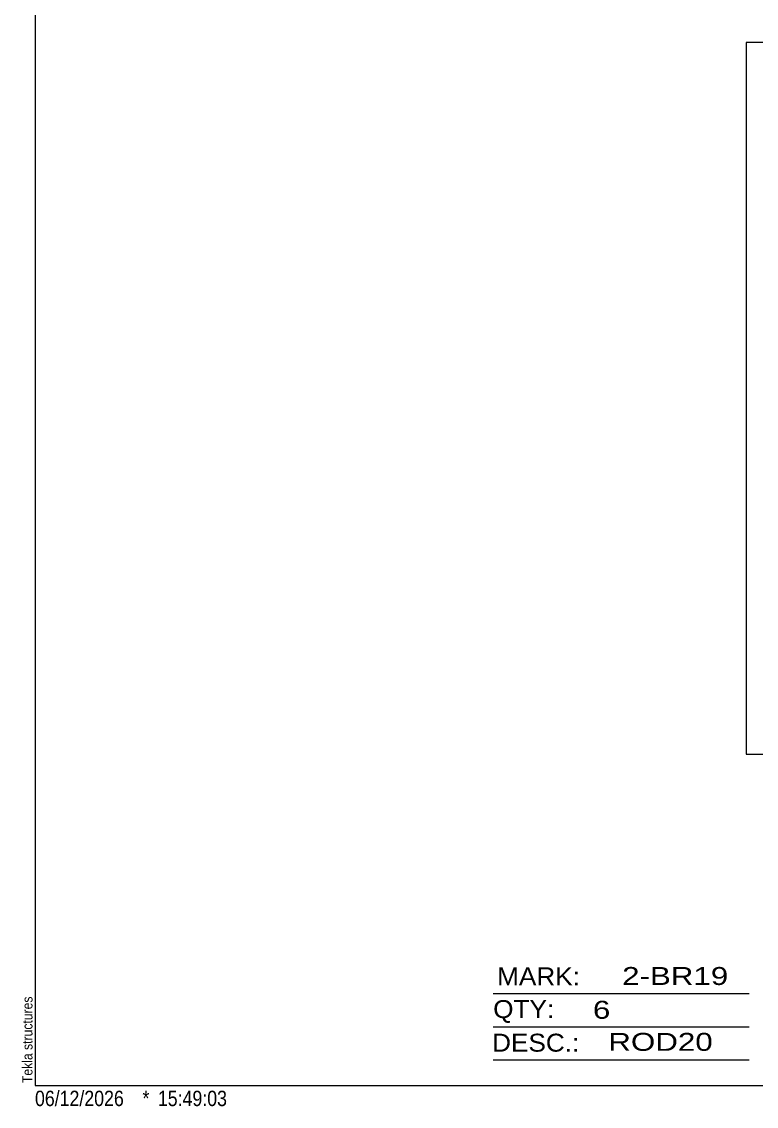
# Model space of a CAD drawing. Header units: millimetres. Extents: x 2 to 579, y 1 to 405.
# Drawn here: x 2.4 to 145.9, y 1 to 212.7 of the extents above; entities that cross this region are included whole.
import ezdxf

# ---------------------------------------------------------------- set-up
doc = ezdxf.new("R2010")
doc.units = ezdxf.units.MM
doc.linetypes.add('XKITLINE00', pattern=[0])
for name, color, linetype, lineweight in [('DrawingSheet', 5, 'Continuous', 0), ('GraphicObject', 6, 'Continuous', 0), ('OtherObjectType', 7, 'Continuous', 0)]:
    doc.layers.add(name, color=color, linetype=linetype, lineweight=lineweight)
doc.styles.add('ARIAL', font='ARIAL.TTF')
doc.styles.add('ARIAL_NARROW', font='ARIALN.TTF')

# ---------------------------------------------------------------- blocks, each defined once
blk = doc.blocks.new('*A3')
at = {"layer": 'GraphicObject', "color": 3, "linetype": 'XKITLINE00', "lineweight": 0}
for p, q in [((278.51, 208.68), (143.95, 208.68)), ((143.95, 208.68), (143.95, 69.73)), ((278.51, 69.73), (278.51, 208.68)), ((143.95, 69.73), (278.51, 69.73))]:
    blk.add_line(p, q, dxfattribs=at)
blk = doc.blocks.new('*A5')
at = {"layer": 'DrawingSheet', "color": 5, "linetype": 'XKITLINE00', "lineweight": 0}
for p, q in [((5, 405), (5, 5)), ((5, 5), (579, 5))]:
    blk.add_line(p, q, dxfattribs=at)
at = {"layer": 'DrawingSheet', "color": 5, "style": 'ARIAL', "width": 0.85}
blk.add_text('Tekla structures', height=2, rotation=90, dxfattribs=at).set_placement((4.5, 5.5))
blk = doc.blocks.new('*A9')
at = {"layer": 'OtherObjectType', "color": 6, "linetype": 'XKITLINE00', "lineweight": 0}
for p, q in [((94.5, 23), (144.5, 23)), ((94.5, 16.5), (144.5, 16.5)), ((94.5, 10), (144.5, 10))]:
    blk.add_line(p, q, dxfattribs=at)
at = {"layer": 'OtherObjectType', "color": 6, "style": 'ARIAL_NARROW'}
for s, width, p in [('MARK:', 1.275, (95.27, 24.58)), ('2-BR19', 1.525501, (119.69, 24.65)), ('QTY:', 1.275, (94.5, 18.19)), ('6', 1.525501, (113.99, 18.05)), ('DESC.:', 1.275, (94.29, 11.63)), ('ROD20', 1.525501, (117, 11.79))]:
    blk.add_text(s, height=3.5, dxfattribs=dict(at, width=width)).set_placement(p)
blk = doc.blocks.new('*A12')
at = {"layer": 'OtherObjectType', "color": 7, "style": 'ARIAL_NARROW', "width": 1.008832}
for s, p in [('06/12/2026', (4.99, 1)), ('*', (26, 1)), ('15:49:03', (29, 1))]:
    blk.add_text(s, height=3, dxfattribs=at).set_placement(p)

msp = doc.modelspace()

# ---------------------------------------------------------------- block references
at = {"lineweight": 0}
for name in ['*A5', '*A3', '*A9', '*A12']:
    msp.add_blockref(name, (0, 0), dxfattribs=at)

doc.saveas('drawing.dxf')
